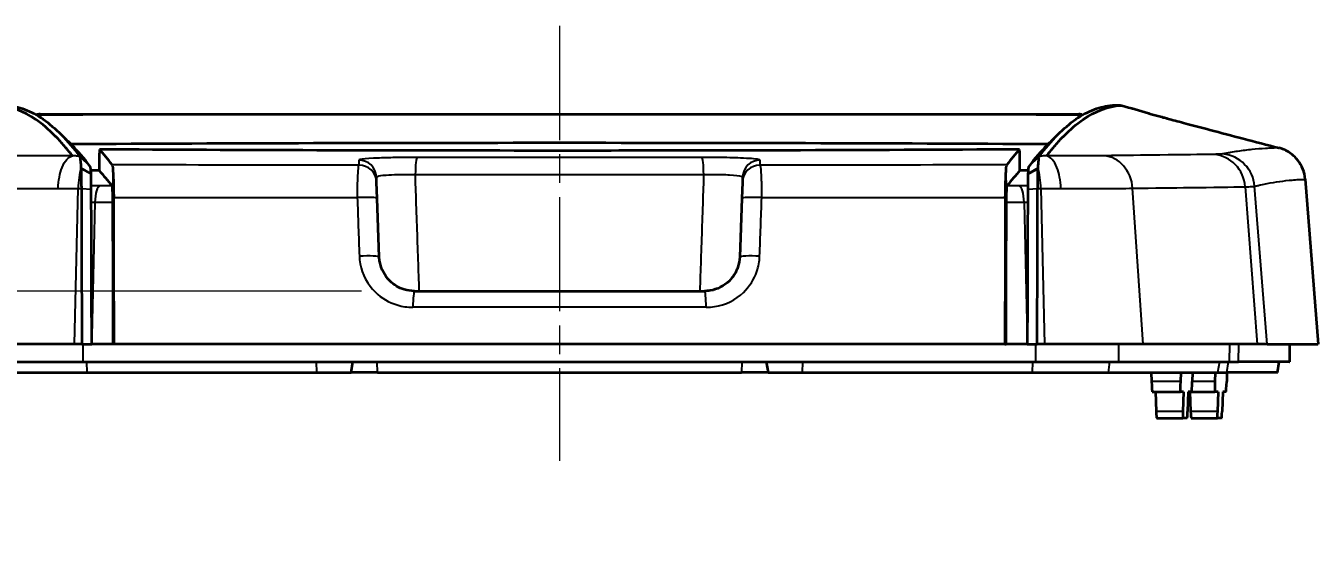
# Model space of a CAD drawing. Header units: millimetres. Extents: x 0 to 1594, y 0 to 281.
# Drawn here: x 898.72 to 935.31, y 106.17 to 120.97 of the extents above; entities that cross this region are included whole.
import ezdxf

# ---------------------------------------------------------------- set-up
doc = ezdxf.new("R2010")
doc.units = ezdxf.units.MM
doc.linetypes.add('CHAIN', pattern=[0.3543, 0.2362, -0.0295, 0.0591, -0.0295])
doc.layers.get('Defpoints').update_dxf_attribs({"lineweight": 25})
doc.layers.add('Centerline (ISO)', color=7, linetype='Continuous', lineweight=18, true_color=0x80ffff)
for name, color, linetype, lineweight in [('Dimension (ISO)', 7, 'Continuous', 18), ('Visible (ISO)', 7, 'Continuous', 35), ('Visible Narrow (ISO)', 7, 'Continuous', 25)]:
    doc.layers.add(name, color=color, linetype=linetype, lineweight=lineweight)
doc.styles.add('Note Text (TK)', font='')
doc.styles.get('Note Text (TK)').set_extended_font_data('MS PGothic')
doc.dimstyles.new('Default - Method 1b (TK)', dxfattribs={"dimtxt": 2.5, "dimasz": 2.5, "dimexe": 1, "dimexo": 1.5, "dimgap": 1, "dimtad": 1, "dimtoh": 1, "dimrnd": 1e-08, "dimdsep": 46, "dimtxsty": 'Note Text (TK)', "dimcen": 0.09, "dimdle": 5, "dimclrd": 100, "dimclre": 100, "dimclrt": 7, "dimadec": 1, "dimazin": 1, "dimtfac": 1, "dimtmove": 0, "dimatfit": 3, "dimfxl": 0, "dimtolj": 1, "dimlwd": -1, "dimlwe": -1, "dimarcsym": 0})

# ---------------------------------------------------------------- blocks, each defined once
blk = doc.blocks.new('*D99')
at = {"layer": 'Defpoints', "color": 0, "transparency": 16777216}
for p in [(880.828, 113.47), (909.723, 113.47), (893.507, 111.17)]:
    blk.add_point(p, dxfattribs=at)
at = {"layer": 'Dimension (ISO)', "color": 100, "transparency": 16777216}
for p, q in [((880.828, 115.97), (880.828, 118.47)), ((908.223, 113.47), (879.828, 113.47)), ((880.828, 111.17), (880.828, 113.47)), ((892.007, 111.17), (879.828, 111.17)), ((880.828, 108.67), (880.828, 106.17))]:
    blk.add_line(p, q, dxfattribs=at)
for points in [[(880.411, 115.97), (881.244, 115.97), (880.828, 113.47)], [(880.411, 108.67), (881.244, 108.67), (880.828, 111.17)]]:
    blk.add_solid(points, dxfattribs=at)
at = {"layer": 'Dimension (ISO)', "color": 7, "transparency": 16777216, "insert": (878.578, 110.317), "char_height": 2.5, "attachment_point": 4, "rotation": 90, "style": 'Note Text (TK)'}
blk.add_mtext('\\A1;2.3', dxfattribs=at)

msp = doc.modelspace()

# ---------------------------------------------------------------- linework, layer by layer
at = {"layer": 'Centerline (ISO)', "linetype": 'CHAIN', "ltscale": 13.667751}
msp.add_line((913.8276, 120.9702), (913.8276, 108.6702), dxfattribs=at)
at = {"layer": 'Visible (ISO)'}
for p, q in [((929.7137, 118.7202), (929.4853, 118.7202)), ((929.7137, 118.7202), (929.7519, 118.7202)), ((899.0427, 118.4702), (899.0873, 118.4702)), ((899.0873, 118.4702), (902.9959, 118.4702)), ((899.1366, 118.377), (899.1373, 118.4664)), ((902.9959, 118.4702), (924.6593, 118.4702)), ((924.6593, 118.4702), (928.5679, 118.4702)), ((928.518, 118.4664), (928.5186, 118.377)), ((928.5679, 118.4702), (928.6125, 118.4702)), ((908.6502, 116.5511), (908.6452, 116.6932)), ((908.6663, 116.0909), (908.6502, 116.5511)), ((919.005, 116.5511), (918.989, 116.0909)), ((919.01, 116.6932), (919.005, 116.5511)), ((934.9389, 116.6298), (935.3057, 111.9702)), ((908.7241, 114.4353), (908.6663, 116.0909)), ((918.989, 116.0909), (918.9312, 114.4353)), ((909.7235, 113.4702), (917.9318, 113.4702)), ((900.0964, 111.9702), (897.302, 111.9702)), ((900.3038, 111.9702), (900.0964, 111.9702)), ((900.3038, 111.9702), (900.585, 111.9702)), ((901.1864, 111.9702), (900.585, 111.9702)), ((901.2187, 111.9702), (901.1864, 111.9702)), ((926.4365, 111.9702), (901.2187, 111.9702)), ((926.4365, 111.9702), (926.4689, 111.9702)), ((927.0702, 111.9702), (926.4689, 111.9702)), ((927.0702, 111.9702), (927.3514, 111.9702)), ((927.5588, 111.9702), (927.3514, 111.9702)), ((930.3533, 111.9702), (927.5588, 111.9702)), ((933.5798, 111.9702), (930.3533, 111.9702)), ((933.8585, 111.9702), (933.5798, 111.9702)), ((933.8585, 111.9702), (935.3001, 111.9702)), ((934.5013, 111.4702), (934.5057, 111.9702)), ((935.3057, 111.9702), (935.3001, 111.9702)), ((897.9969, 111.4702), (900.3418, 111.4702)), ((900.3418, 111.4702), (927.3134, 111.4702)), ((907.9247, 111.1702), (907.9776, 111.4702)), ((919.6776, 111.4702), (919.7305, 111.1702)), ((927.3134, 111.4702), (929.6583, 111.4702)), ((929.6583, 111.4702), (932.7983, 111.4702)), ((932.7983, 111.4702), (933.0546, 111.4702)), ((934.4962, 111.4702), (933.0546, 111.4702)), ((934.1528, 111.1702), (934.2057, 111.4702)), ((934.4962, 111.4702), (934.5013, 111.4702)), ((898.2981, 111.1702), (900.4482, 111.1702)), ((900.4482, 111.1702), (906.9446, 111.1702)), ((906.9446, 111.1702), (907.9247, 111.1702)), ((908.6716, 111.1702), (907.9247, 111.1702)), ((908.6716, 111.1702), (918.9836, 111.1702)), ((919.7305, 111.1702), (918.9836, 111.1702)), ((919.7305, 111.1702), (920.7106, 111.1702)), ((920.7106, 111.1702), (927.207, 111.1702)), ((927.207, 111.1702), (929.3571, 111.1702)), ((929.3571, 111.1702), (932.4597, 111.1702)), ((930.5809, 111.1702), (930.5903, 110.9097)), ((931.4154, 111.1702), (931.4066, 110.9097)), ((931.7498, 111.1702), (931.7404, 110.9097)), ((932.3906, 111.1702), (932.3818, 110.9097)), ((932.4597, 111.1702), (932.7062, 111.1702)), ((934.1479, 111.1702), (932.7062, 111.1702)), ((932.725, 111.1702), (932.7156, 110.9097)), ((934.1479, 111.1702), (934.1528, 111.1702)), ((930.6104, 110.6202), (931.4065, 110.6202)), ((930.7007, 110.6202), (930.7208, 110.0632)), ((931.4968, 110.6202), (931.4065, 110.6202)), ((931.4968, 110.6202), (931.478, 110.0632)), ((931.63, 110.6202), (931.61, 110.0632)), ((931.7203, 110.6202), (931.63, 110.6202)), ((931.6759, 110.6202), (931.696, 110.0632)), ((931.7203, 110.6202), (932.3817, 110.6202)), ((932.472, 110.6202), (932.3817, 110.6202)), ((932.472, 110.6202), (932.4532, 110.0632)), ((932.6053, 110.6202), (932.5852, 110.0632)), ((932.6956, 110.6202), (932.6053, 110.6202)), ((930.7342, 109.8702), (931.4779, 109.8702)), ((931.5966, 109.8702), (931.4779, 109.8702)), ((931.7094, 109.8702), (932.4531, 109.8702)), ((932.5718, 109.8702), (932.4531, 109.8702))]:
    msp.add_line(p, q, dxfattribs=at)
for centre, major_axis, ratio, start_param, end_param in [((913.8276, 116.6405), (-52.9808, 0), 0.019201, 4.4482851, 4.9764928), ((930.6, 110.9202), (0.0105, -0.3), 0.0332743, 4.746133, 6.2820227), ((931.417, 110.9202), (-0.0105, -0.3), 0.0332743, 4.7484582, 6.2843479), ((931.7308, 110.9202), (-0.0105, -0.3), 0.0332743, 0.0011626, 1.5370523), ((932.3922, 110.9202), (-0.0105, -0.3), 0.0332743, 4.7484582, 6.2843479), ((932.706, 110.9202), (-0.0105, -0.3), 0.0332743, 0.0011626, 1.5370523), ((930.7272, 110.0702), (0.007, -0.2), 0.0332743, 4.746133, 6.2820227), ((931.4849, 110.0702), (-0.007, -0.2), 0.0332743, 4.7484582, 6.2843479), ((931.6035, 110.0702), (-0.007, -0.2), 0.0332743, 0.0011626, 1.5370523), ((931.7024, 110.0702), (0.007, -0.2), 0.0332743, 4.746133, 6.2820227), ((932.4601, 110.0702), (-0.007, -0.2), 0.0332743, 4.7484582, 6.2843479), ((932.5788, 110.0702), (-0.007, -0.2), 0.0332743, 0.0011626, 1.5370523)]:
    msp.add_ellipse(centre, major_axis=major_axis, ratio=ratio, start_param=start_param, end_param=end_param, dxfattribs=at)
for points, knots in [([(900.0387, 117.2902), (899.9941, 117.348), (899.9493, 117.4038), (899.8851, 117.4821), (899.8655, 117.5057), (899.7671, 117.6227), (899.6894, 117.7103), (899.5888, 117.8156), (899.5662, 117.8387), (899.3635, 118.042), (899.1839, 118.1944), (898.6374, 118.5727), (898.2951, 118.6994), (897.9419, 118.7202)], [0.1156934, 0.1156934, 0.1156934, 0.1156934, 0.4719989, 0.4719989, 0.629162, 0.629162, 1.261938, 1.261938, 1.4447717, 1.4447717, 2.9147942, 2.9147942, 5.9313922, 5.9313922, 5.9313922, 5.9313922]), ([(898.17, 118.7202), (898.3431, 118.7097), (898.5162, 118.6718), (898.8624, 118.5413), (899.0355, 118.4487), (899.2085, 118.3288), (899.3813, 118.209), (899.554, 118.062), (899.8979, 117.7149), (900.0691, 117.5153), (900.2403, 117.289)], [-5.6883066, -5.6883066, -5.6883066, -5.6883066, -4.2834664, -4.2834664, -2.8786262, -2.8786262, -2.8786262, -1.4762002, -1.4762002, -0.085629, -0.085629, -0.085629, -0.085629]), ([(927.4149, 117.289), (927.5861, 117.5153), (927.7573, 117.7149), (928.1012, 118.062), (928.274, 118.209), (928.4467, 118.3288), (928.6198, 118.4487), (928.7929, 118.5413), (929.1379, 118.6714), (929.3098, 118.7092), (929.4829, 118.7201), (929.4841, 118.7201), (929.4853, 118.7202)], [-5.6545448, -5.6545448, -5.6545448, -5.6545448, -4.2639783, -4.2639783, -2.8615572, -2.8615572, -2.8615572, -1.4567218, -1.4567218, -0.0614944, -0.0614944, -0.0518864, -0.0518864, -0.0518864, -0.0518864]), ([(927.6165, 117.2902), (927.6611, 117.348), (927.7059, 117.4038), (927.7701, 117.4821), (927.7897, 117.5057), (927.8881, 117.6227), (927.9658, 117.7103), (928.0665, 117.8156), (928.089, 117.8387), (928.2917, 118.042), (928.4713, 118.1944), (929.0178, 118.5727), (929.3601, 118.6994), (929.7133, 118.7202)], [-5.3671448, -5.3671448, -5.3671448, -5.3671448, -5.041829, -5.041829, -4.8983352, -4.8983352, -4.320595, -4.320595, -4.1536633, -4.1536633, -2.8114963, -2.8114963, -0.0572676, -0.0572676, -0.0572676, -0.0572676]), ([(930.7654, 118.4254), (930.8114, 118.4125), (930.8624, 118.3984), (930.9409, 118.3769), (930.9631, 118.3709), (930.9906, 118.3635), (930.995, 118.3623), (931.0019, 118.3604), (931.0044, 118.3597), (931.0075, 118.3589), (931.0081, 118.3587), (931.0089, 118.3585), (931.009, 118.3585), (931.0293, 118.353), (931.0967, 118.3348), (931.2869, 118.2838), (931.452, 118.2398), (931.8194, 118.1424), (932.0263, 118.0878), (932.547, 117.9506), (932.8672, 117.8666), (933.522, 117.6949), (933.8587, 117.6068), (934.1949, 117.5189)], [0, 0, 0, 0, 0.06186316, 0.06186316, 0.08505523, 0.08505523, 0.08940345, 0.08940345, 0.09185416, 0.09185416, 0.09246684, 0.09246684, 0.09262001, 0.09262001, 0.11224913, 0.11224913, 0.17171649, 0.17171649, 0.2380519, 0.2380519, 0.3372007, 0.3372007, 0.44145051, 0.44145051, 0.44145051, 0.44145051]), ([(900.5421, 116.9944), (900.371, 117.22), (900.1999, 117.419), (900.0156, 117.6043), (900.0026, 117.6173), (899.9895, 117.6302)], [0.085629, 0.085629, 0.085629, 0.085629, 1.4762002, 1.4762002, 1.5822803, 1.5822803, 1.5822803, 1.5822803]), ([(900.8008, 117.4772), (900.7998, 117.3772), (900.7987, 117.2774), (900.7967, 117.0777), (900.7957, 116.9777), (900.7946, 116.8777)], [-0.060067346, -0.060067346, -0.060067346, -0.060067346, -0.030039325, -0.030039325, 0, 0, 0, 0]), ([(926.8544, 117.4772), (924.7147, 117.4638), (922.4928, 117.4544), (917.9558, 117.4423), (915.6524, 117.4396), (909.042, 117.4409), (904.7872, 117.4522), (900.8008, 117.4772)], [-2.6921121, -2.6921121, -2.6921121, -2.6921121, -1.9989849, -1.9989849, -1.3070956, -1.3070956, -0.0156897, -0.0156897, -0.0156897, -0.0156897]), ([(926.8606, 116.8777), (926.8596, 116.9776), (926.8585, 117.0775), (926.8565, 117.2775), (926.8555, 117.3775), (926.8544, 117.4772)], [-0.059987878, -0.059987878, -0.059987878, -0.059987878, -0.029984892, -0.029984892, -0.000029507, -0.000029507, -0.000029507, -0.000029507]), ([(927.6657, 117.6302), (927.6527, 117.6173), (927.6396, 117.6043), (927.4553, 117.419), (927.2842, 117.22), (927.1131, 116.9944)], [4.1578996, 4.1578996, 4.1578996, 4.1578996, 4.2639783, 4.2639783, 5.6545448, 5.6545448, 5.6545448, 5.6545448]), ([(934.9389, 116.6298), (934.9306, 116.7362), (934.9051, 116.8347), (934.8337, 117.0165), (934.7859, 117.0931), (934.6771, 117.2377), (934.6192, 117.2898), (934.4891, 117.3952), (934.4339, 117.4233), (934.3454, 117.4679), (934.314, 117.48), (934.2635, 117.4987), (934.2447, 117.5046), (934.2155, 117.5134), (934.2045, 117.5164), (934.1949, 117.5189)], [-0.0287683171, -0.0287683171, -0.0287683171, -0.0287683171, -0.0284135845, -0.0284135845, -0.0279865656, -0.0279865656, -0.0273740674, -0.0273740674, -0.0263110529, -0.0263110529, -0.0251605797, -0.0251605797, -0.0240101065, -0.0240101065, -0.023015951, -0.023015951, -0.023015951, -0.023015951]), ([(900.2403, 117.289), (900.241, 117.288), (900.2418, 117.2866), (900.2433, 117.2827), (900.244, 117.2802), (900.2448, 117.2773)], [-0.085628992, -0.085628992, -0.085628992, -0.085628992, -0.079701646, -0.079701646, -0.073774299, -0.073774299, -0.073774299, -0.073774299]), ([(900.2448, 117.2773), (900.2507, 117.2558), (900.2575, 117.2079), (900.2694, 117.0876), (900.2744, 117.0261), (900.2791, 116.956)], [-0.075238386, -0.075238386, -0.075238386, -0.075238386, -0.031515365, -0.031515365, -0.000126972, -0.000126972, -0.000126972, -0.000126972]), ([(927.3761, 116.956), (927.3817, 117.0394), (927.3878, 117.1106), (927.3996, 117.2206), (927.4053, 117.2587), (927.4104, 117.2773)], [-0.075182274, -0.075182274, -0.075182274, -0.075182274, -0.037805229, -0.037805229, 0, 0, 0, 0]), ([(927.4104, 117.2773), (927.4112, 117.2802), (927.412, 117.2827), (927.4135, 117.2866), (927.4142, 117.288), (927.4149, 117.289)], [-5.666399424, -5.666399424, -5.666399424, -5.666399424, -5.660472097, -5.660472097, -5.65454477, -5.65454477, -5.65454477, -5.65454477]), ([(900.2783, 116.9325), (900.2793, 116.9065), (900.2802, 116.8795), (900.2826, 116.8088), (900.2839, 116.7639), (900.2851, 116.7173), (900.2865, 116.661), (900.2877, 116.6023), (900.2895, 116.4854), (900.2901, 116.4271), (900.2905, 116.368)], [-0.069823221, -0.069823221, -0.069823221, -0.069823221, -0.058586767, -0.058586767, -0.041416822, -0.041416822, -0.041416822, -0.020708411, -0.020708411, -0.000954175, -0.000954175, -0.000954175, -0.000954175]), ([(900.5465, 116.9886), (900.5458, 116.9896), (900.5451, 116.9906), (900.5436, 116.9925), (900.5429, 116.9935), (900.5421, 116.9944)], [0.073774299, 0.073774299, 0.073774299, 0.073774299, 0.079701646, 0.079701646, 0.085628992, 0.085628992, 0.085628992, 0.085628992]), ([(900.5664, 116.7883), (900.5639, 116.8379), (900.5612, 116.8799), (900.5546, 116.9573), (900.5505, 116.9834), (900.5465, 116.9886)], [0.000126972, 0.000126972, 0.000126972, 0.000126972, 0.031515365, 0.031515365, 0.075238386, 0.075238386, 0.075238386, 0.075238386]), ([(900.5672, 116.7709), (900.5672, 116.7709), (900.5672, 116.771), (900.5672, 116.771), (900.5669, 116.7769), (900.5666, 116.7827), (900.5664, 116.7883)], [-0.0034935996, -0.0034935996, -0.0034935996, -0.0034935996, -0.0034592119, -0.0034592119, -0.0034592119, 0.0001267819, 0.0001267819, 0.0001267819, 0.0001267819]), ([(900.5715, 116.3494), (900.5713, 116.3942), (900.5711, 116.4384), (900.5705, 116.5266), (900.5701, 116.5707), (900.5696, 116.6125), (900.5692, 116.6471), (900.5687, 116.6801), (900.5679, 116.7318), (900.5675, 116.7516), (900.5672, 116.7705)], [0.000954175, 0.000954175, 0.000954175, 0.000954175, 0.020708411, 0.020708411, 0.041416822, 0.041416822, 0.041416822, 0.058586767, 0.058586767, 0.070008116, 0.070008116, 0.070008116, 0.070008116]), ([(901.1654, 117.0364), (901.17, 117.0305), (901.1743, 117.0043), (901.1807, 116.9278), (901.1831, 116.8884), (901.1852, 116.8411)], [0, 0, 0, 0, 0.036855551, 0.036855551, 0.061609464, 0.061609464, 0.061609464, 0.061609464]), ([(901.1852, 116.8411), (901.1857, 116.8345), (901.1862, 116.8276), (901.1921, 116.7394), (901.1966, 116.638), (901.2017, 116.4591), (901.2031, 116.3934), (901.2052, 116.2571), (901.2058, 116.187), (901.206, 116.116)], [0.039646009, 0.039646009, 0.039646009, 0.039646009, 0.043144553, 0.043144553, 0.083840994, 0.083840994, 0.105415164, 0.105415164, 0.126843213, 0.126843213, 0.126843213, 0.126843213]), ([(926.4492, 116.116), (926.4496, 116.2392), (926.4512, 116.3588), (926.4567, 116.5836), (926.4607, 116.6853), (926.4669, 116.7954), (926.4684, 116.8191), (926.47, 116.8411)], [0, 0, 0, 0, 0.037084165, 0.037084165, 0.075554789, 0.075554789, 0.087088956, 0.087088956, 0.087088956, 0.087088956]), ([(926.47, 116.8411), (926.4721, 116.8884), (926.4745, 116.9278), (926.481, 117.0043), (926.4853, 117.0305), (926.4898, 117.0364)], [0.01161454, 0.01161454, 0.01161454, 0.01161454, 0.036346426, 0.036346426, 0.07316926, 0.07316926, 0.07316926, 0.07316926]), ([(927.0881, 116.7706), (927.0878, 116.7577), (927.0875, 116.7443), (927.0867, 116.694), (927.0861, 116.6546), (927.0856, 116.6128), (927.0852, 116.5721), (927.0848, 116.5295), (927.0843, 116.4636), (927.0842, 116.4416), (927.0839, 116.3962), (927.0838, 116.3729), (927.0837, 116.3494)], [0.056067247, 0.056067247, 0.056067247, 0.056067247, 0.063959354, 0.063959354, 0.084688928, 0.084688928, 0.084688928, 0.104864016, 0.104864016, 0.114828096, 0.114828096, 0.125192308, 0.125192308, 0.125192308, 0.125192308]), ([(927.1087, 116.9886), (927.1053, 116.9841), (927.1018, 116.9641), (927.095, 116.8955), (927.0918, 116.8473), (927.0889, 116.7883)], [0, 0, 0, 0, 0.037805229, 0.037805229, 0.075182274, 0.075182274, 0.075182274, 0.075182274]), ([(927.1131, 116.9944), (927.1123, 116.9935), (927.1116, 116.9925), (927.1102, 116.9906), (927.1094, 116.9896), (927.1087, 116.9886)], [5.65454477, 5.65454477, 5.65454477, 5.65454477, 5.660472097, 5.660472097, 5.666399424, 5.666399424, 5.666399424, 5.666399424]), ([(927.3648, 116.368), (927.365, 116.399), (927.3652, 116.4297), (927.3659, 116.4896), (927.3663, 116.5188), (927.3676, 116.6061), (927.3688, 116.663), (927.3702, 116.7178), (927.3716, 116.774), (927.3732, 116.8277), (927.3756, 116.8967), (927.3763, 116.9148), (927.3769, 116.9325)], [-0.125192308, -0.125192308, -0.125192308, -0.125192308, -0.114828096, -0.114828096, -0.104864016, -0.104864016, -0.084688928, -0.084688928, -0.084688928, -0.063959354, -0.063959354, -0.056285228, -0.056285228, -0.056285228, -0.056285228]), ([(900.2905, 116.368), (900.2905, 116.3666), (900.2905, 116.3652), (900.2905, 116.3623), (900.2905, 116.3609), (900.2905, 116.3595)], [-0.00095417505, -0.00095417505, -0.00095417505, -0.00095417505, -0.00047708752, -0.00047708752, 0, 0, 0, 0]), ([(900.2905, 116.3595), (900.2915, 116.0175), (900.2926, 115.6755), (900.2948, 114.9426), (900.296, 114.5517), (900.2972, 114.1608), (900.2983, 113.7944), (900.2994, 113.4279), (900.3016, 112.6977), (900.3027, 112.3339), (900.3038, 111.9702)], [0.23232449, 0.23232449, 0.23232449, 0.23232449, 0.33514484, 0.33514484, 0.45263594, 0.45263594, 0.45263594, 0.56279167, 0.56279167, 0.67211988, 0.67211988, 0.67211988, 0.67211988]), ([(900.5715, 116.3429), (900.5715, 116.344), (900.5715, 116.345), (900.5715, 116.3472), (900.5715, 116.3483), (900.5715, 116.3494)], [0, 0, 0, 0, 0.00047708752, 0.00047708752, 0.00095417505, 0.00095417505, 0.00095417505, 0.00095417505]), ([(901.1556, 116.4417), (901.1582, 116.4381), (901.1608, 116.4206), (901.165, 116.3597), (901.1668, 116.318), (901.1681, 116.2655), (901.1681, 116.2648), (901.1681, 116.2642)], [0, 0, 0, 0, 0.021745792, 0.021745792, 0.042665061, 0.042665061, 0.042922918, 0.042922918, 0.042922918, 0.042922918]), ([(926.4871, 116.2642), (926.4875, 116.2798), (926.4879, 116.2946), (926.4897, 116.3486), (926.4914, 116.3804), (926.4953, 116.4257), (926.4974, 116.4387), (926.4997, 116.4417)], [0.031434171, 0.031434171, 0.031434171, 0.031434171, 0.037725816, 0.037725816, 0.055887918, 0.055887918, 0.074232563, 0.074232563, 0.074232563, 0.074232563]), ([(927.0837, 116.3494), (927.0837, 116.3483), (927.0837, 116.3472), (927.0837, 116.345), (927.0837, 116.344), (927.0837, 116.3429)], [0.12519230833, 0.12519230833, 0.12519230833, 0.12519230833, 0.12567019281, 0.12567019281, 0.1261480773, 0.1261480773, 0.1261480773, 0.1261480773]), ([(927.3514, 111.9702), (927.3514, 111.9758), (927.3515, 111.9813), (927.3526, 112.3464), (927.3537, 112.7052), (927.3558, 113.4302), (927.357, 113.7964), (927.3581, 114.1625), (927.3592, 114.5454), (927.3604, 114.9282), (927.3626, 115.6608), (927.3637, 116.0102), (927.3647, 116.3595)], [0.00532719, 0.00532719, 0.00532719, 0.00532719, 0.00699889, 0.00699889, 0.11526825, 0.11526825, 0.22603826, 0.22603826, 0.22603826, 0.34189849, 0.34189849, 0.44757829, 0.44757829, 0.44757829, 0.44757829]), ([(927.3647, 116.3595), (927.3647, 116.3609), (927.3647, 116.3623), (927.3647, 116.3652), (927.3648, 116.3666), (927.3648, 116.368)], [-0.1261480773, -0.1261480773, -0.1261480773, -0.1261480773, -0.12567019281, -0.12567019281, -0.12519230833, -0.12519230833, -0.12519230833, -0.12519230833]), ([(900.585, 111.9702), (900.5839, 112.3284), (900.5828, 112.6866), (900.5805, 113.4112), (900.5794, 113.7777), (900.5783, 114.1442), (900.5771, 114.5351), (900.5759, 114.926), (900.5736, 115.6589), (900.5726, 116.0009), (900.5715, 116.3429)], [-0.67045117, -0.67045117, -0.67045117, -0.67045117, -0.56279167, -0.56279167, -0.45263594, -0.45263594, -0.45263594, -0.33514484, -0.33514484, -0.23232449, -0.23232449, -0.23232449, -0.23232449]), ([(901.1681, 116.2642), (901.1699, 116.2249), (901.1713, 116.1805), (901.1733, 116.0844), (901.1739, 116.0335), (901.174, 115.9814)], [0.043120776, 0.043120776, 0.043120776, 0.043120776, 0.058930793, 0.058930793, 0.074643107, 0.074643107, 0.074643107, 0.074643107]), ([(901.174, 115.9814), (901.1746, 115.7911), (901.1752, 115.6008), (901.1793, 114.2637), (901.1828, 113.1169), (901.1864, 111.9702)], [0.26440529, 0.26440529, 0.26440529, 0.26440529, 0.32169913, 0.32169913, 0.66690524, 0.66690524, 0.66690524, 0.66690524]), ([(901.2187, 111.9702), (901.2157, 112.9749), (901.2126, 113.9797), (901.2083, 115.3616), (901.2072, 115.7388), (901.206, 116.116)], [0, 0, 0, 0, 0.30245462, 0.30245462, 0.41599842, 0.41599842, 0.41599842, 0.41599842]), ([(926.4492, 116.116), (926.448, 115.7314), (926.4468, 115.3468), (926.4426, 113.9649), (926.4395, 112.9675), (926.4365, 111.9702)], [0.18891145, 0.18891145, 0.18891145, 0.18891145, 0.30468792, 0.30468792, 0.60490983, 0.60490983, 0.60490983, 0.60490983]), ([(926.4689, 111.9702), (926.4721, 113.0403), (926.4754, 114.1103), (926.4795, 115.4474), (926.4804, 115.7144), (926.4812, 115.9814)], [0, 0, 0, 0, 0.32212149, 0.32212149, 0.40250035, 0.40250035, 0.40250035, 0.40250035]), ([(926.4812, 115.9814), (926.4814, 116.0429), (926.4822, 116.1026), (926.4845, 116.1963), (926.4857, 116.232), (926.4871, 116.2642)], [0, 0, 0, 0, 0.018501692, 0.018501692, 0.031486223, 0.031486223, 0.031486223, 0.031486223]), ([(927.0837, 116.3429), (927.0826, 115.9936), (927.0816, 115.6442), (927.0793, 114.9116), (927.0781, 114.5287), (927.0769, 114.1458), (927.0758, 113.7797), (927.0747, 113.4135), (927.0725, 112.6885), (927.0713, 112.3298), (927.0702, 111.9702)], [-0.44757829, -0.44757829, -0.44757829, -0.44757829, -0.34189849, -0.34189849, -0.22603826, -0.22603826, -0.22603826, -0.11526825, -0.11526825, -0.00699889, -0.00699889, -0.00699889, -0.00699889]), ([(909.7235, 113.4702), (909.6239, 113.4702), (909.5245, 113.4852), (909.2778, 113.561), (909.1378, 113.6443), (908.8771, 113.8991), (908.7758, 114.0898), (908.7308, 114.3403), (908.7257, 114.3877), (908.7241, 114.4353)], [-0.23209208, -0.23209208, -0.23209208, -0.23209208, -0.18709551, -0.18709551, -0.11510099, -0.11510099, -0.02150812, -0.02150812, 0, 0, 0, 0]), ([(918.9312, 114.4353), (918.9277, 114.3369), (918.9096, 114.2391), (918.827, 113.9977), (918.7406, 113.8617), (918.4822, 113.6108), (918.2918, 113.5152), (918.0378, 113.4744), (917.9848, 113.4702), (917.9318, 113.4702)], [-0.23209208, -0.23209208, -0.23209208, -0.23209208, -0.18761986, -0.18761986, -0.11646431, -0.11646431, -0.02396209, -0.02396209, 0, 0, 0, 0])]:
    msp.add_open_spline(points, degree=3, knots=knots, dxfattribs=at)
for points in [[(929.7133, 118.7202), (929.7134, 118.7202), (929.7136, 118.7202), (929.7137, 118.7202)], [(929.7519, 118.7202), (930.0011, 118.647), (930.2503, 118.5738), (930.4996, 118.5006)], [(899.0427, 118.4702), (899.036, 118.4637), (899.0293, 118.456), (899.0225, 118.4471)], [(899.1373, 118.4664), (899.1206, 118.4679), (899.104, 118.4692), (899.0873, 118.4702)], [(899.1373, 118.4664), (900.4111, 118.4682), (901.6982, 118.4694), (902.9959, 118.4702)], [(924.6593, 118.4702), (925.957, 118.4694), (927.2442, 118.4682), (928.518, 118.4664)], [(928.5679, 118.4702), (928.5513, 118.4692), (928.5346, 118.4679), (928.518, 118.4664)], [(928.6125, 118.4702), (928.6192, 118.4637), (928.626, 118.456), (928.6327, 118.4471)], [(930.4996, 118.5006), (930.5311, 118.4913), (930.568, 118.4807), (930.6133, 118.468)], [(930.6133, 118.468), (930.664, 118.4538), (930.7147, 118.4396), (930.7654, 118.4254)], [(899.6827, 117.9315), (899.785, 117.831), (899.8873, 117.7306), (899.9895, 117.6302)], [(927.6657, 117.6302), (927.768, 117.7306), (927.8702, 117.831), (927.9725, 117.9315)], [(901.1654, 117.0364), (901.0439, 117.1968), (900.9224, 117.3437), (900.8008, 117.4772)], [(926.8544, 117.4772), (926.7329, 117.3437), (926.6113, 117.1968), (926.4898, 117.0364)], [(900.2791, 116.956), (900.2797, 116.9484), (900.2802, 116.9408), (900.2807, 116.933)], [(900.7946, 116.8777), (900.7166, 116.8781), (900.6388, 116.8786), (900.561, 116.8791)], [(900.7946, 116.8777), (900.915, 116.7455), (901.0353, 116.6001), (901.1556, 116.4417)], [(926.8606, 116.8777), (926.7403, 116.7455), (926.62, 116.6001), (926.4997, 116.4417)], [(927.0942, 116.8791), (927.0165, 116.8786), (926.9386, 116.8781), (926.8606, 116.8777)], [(927.0889, 116.7883), (927.0886, 116.7827), (927.0883, 116.7769), (927.088, 116.771)], [(927.3745, 116.933), (927.3751, 116.9407), (927.3756, 116.9484), (927.3761, 116.956)], [(901.1727, 116.419), (901.1712, 116.3674), (901.1696, 116.3158), (901.1681, 116.2642)], [(926.4871, 116.2642), (926.4856, 116.3158), (926.4841, 116.3674), (926.4825, 116.419)]]:
    msp.add_open_spline(points, degree=3, dxfattribs=at)
at = {"layer": 'Visible Narrow (ISO)'}
for p, q in [((899.0427, 118.4702), (899.0424, 118.4355)), ((899.0868, 118.4086), (899.0873, 118.4702)), ((928.5679, 118.4702), (928.5685, 118.4086)), ((928.6128, 118.4355), (928.6125, 118.4702)), ((900.2403, 117.289), (900.5421, 116.9944)), ((900.5465, 116.9886), (900.2448, 117.2773)), ((927.1087, 116.9886), (927.4104, 117.2773)), ((927.1131, 116.9944), (927.4149, 117.289)), ((900.5664, 116.7883), (900.2791, 116.956)), ((927.3761, 116.956), (927.0889, 116.7883)), ((900.0964, 111.9702), (900.202, 116.3681)), ((900.2905, 116.368), (900.5715, 116.3494)), ((900.5715, 116.3429), (900.2905, 116.3595)), ((927.0837, 116.3494), (927.3648, 116.368)), ((927.3647, 116.3595), (927.0837, 116.3429)), ((927.4532, 116.3681), (927.5588, 111.9702)), ((930.3533, 111.9702), (930.0537, 116.3762)), ((933.2397, 116.4188), (933.5798, 111.9702)), ((933.8585, 111.9702), (933.5075, 116.4321)), ((934.9335, 116.6306), (935.3001, 111.9702)), ((900.6733, 115.9818), (900.5843, 112.1915)), ((926.9819, 115.9818), (927.0709, 112.1915)), ((917.9778, 113.0094), (909.6774, 113.0094)), ((900.3418, 111.4702), (900.3405, 111.9702)), ((927.3134, 111.4702), (927.3147, 111.9702)), ((929.6583, 111.4702), (929.662, 111.9702)), ((932.7983, 111.4702), (932.8026, 111.9702)), ((933.0546, 111.4702), (933.0589, 111.9702)), ((934.4962, 111.4702), (934.5006, 111.9702)), ((900.432, 111.4702), (900.4482, 111.1702)), ((906.9363, 111.4702), (906.9446, 111.1702)), ((908.6716, 111.1702), (908.664, 111.4702)), ((918.9912, 111.4702), (918.9836, 111.1702)), ((920.7106, 111.1702), (920.7189, 111.4702)), ((927.2232, 111.4702), (927.207, 111.1702)), ((929.4028, 111.4702), (929.3571, 111.1702)), ((932.5111, 111.4702), (932.4597, 111.1702)), ((932.7591, 111.4702), (932.7062, 111.1702)), ((934.2007, 111.4702), (934.1479, 111.1702)), ((931.4066, 110.9097), (930.5903, 110.9097)), ((932.3818, 110.9097), (931.7404, 110.9097)), ((931.478, 110.0632), (930.7208, 110.0632)), ((932.4532, 110.0632), (931.696, 110.0632))]:
    msp.add_line(p, q, dxfattribs=at)
for centre, major_axis, ratio, start_param, end_param in [((933.9372, 116.5521), (0.1124, 0.9937), 0.9994277, 4.9035152, 6.1397318), ((908.1455, 116.6758), (0.4997, 0.0174), 0.9989478, 0, 1.5414164), ((909.7968, 116.7508), (0.0005, 0.5), 0.1033111, 0.0446386, 1.5359872), ((917.8584, 116.7508), (-0.0005, 0.5), 0.1033111, 4.7471981, 6.2385467), ((919.5097, 116.6758), (-0.4997, 0.0174), 0.9989478, 4.7417689, 6.2831853), ((929.1923, 116.2977), (-0.0167, 0.9999), 0.8643278, 4.7765342, 6.2093716), ((932.2711, 116.3403), (-0.0202, 0.9998), 0.9716559, 4.7712875, 6.1723516), ((932.5112, 116.3536), (-0.3033, 0.9529), 0.9994182, 4.4829344, 5.875489), ((900.5062, 116.2896), (0.0008, 1), 0.3051975, 0.8417372, 1.4925106), ((908.1505, 116.5336), (0.4997, 0.0174), 0.9988321, 0, 1.5419655), ((919.5047, 116.5336), (-0.4997, 0.0174), 0.9988321, 4.7412198, 6.2831853), ((927.149, 116.2896), (-0.0008, 1), 0.3051975, 4.7906747, 5.4414481), ((900.8221, 115.9426), (0.0004, 0.5), 0.2984497, 0.0516383, 1.4925067), ((926.8332, 115.9426), (-0.0004, 0.5), 0.2984497, 4.7906786, 6.231547), ((908.1666, 116.0734), (0.4997, 0.0174), 0.0835243, 0, 1.6960617), ((919.4887, 116.0734), (-0.4997, 0.0174), 0.0835243, 4.5871236, 6.2831853), ((908.2244, 114.4179), (0.4997, 0.0174), 0.0834477, 0, 1.6943731), ((919.4309, 114.4179), (-0.4997, 0.0174), 0.0834477, 4.5888122, 6.2831853), ((909.7235, 112.9702), (0, 0.5), 0.0923948, 0, 1.4922565), ((917.9318, 112.9702), (0, 0.5), 0.0923948, 4.7909288, 6.2831853)]:
    msp.add_ellipse(centre, major_axis=major_axis, ratio=ratio, start_param=start_param, end_param=end_param, dxfattribs=at)
for points in [[(929.7133, 118.7202), (930.0133, 118.6361), (930.3133, 118.5521), (930.6133, 118.468)], [(934.1949, 117.5189), (934.1944, 117.519), (934.1929, 117.5192), (934.1904, 117.5195)], [(901.1852, 116.8411), (901.181, 116.7004), (901.1769, 116.5597), (901.1727, 116.419)], [(926.4825, 116.419), (926.4784, 116.5597), (926.4742, 116.7004), (926.47, 116.8411)], [(934.9335, 116.6306), (934.9371, 116.6302), (934.9389, 116.63), (934.9389, 116.6298)], [(900.5726, 115.9819), (900.6062, 115.9819), (900.6397, 115.9819), (900.6733, 115.9818)], [(926.9819, 115.9818), (927.0155, 115.9819), (927.0491, 115.9819), (927.0826, 115.9819)]]:
    msp.add_open_spline(points, degree=3, dxfattribs=at)
for points, knots in [([(934.1904, 117.5195), (934.176, 117.521), (934.1606, 117.5191), (934.1301, 117.5181), (934.1148, 117.5176), (934.0689, 117.516), (934.0382, 117.5148), (933.9429, 117.5105), (933.878, 117.507), (933.6867, 117.4946), (933.5587, 117.4838), (933.2969, 117.4565), (933.1631, 117.4399), (932.9587, 117.4098), (932.8899, 117.399), (932.7859, 117.3813), (932.7511, 117.3751), (932.6811, 117.3624), (932.6467, 117.3573), (932.6103, 117.3486)], [-4.3273291, -4.3273291, -4.3273291, -4.3273291, -4.1936085, -4.1936085, -4.0598879, -4.0598879, -3.7921176, -3.7921176, -3.2344481, -3.2344481, -2.1636645, -2.1636645, -1.0818323, -1.0818323, -0.5409161, -0.5409161, -0.2704581, -0.2704581, 0, 0, 0, 0]), ([(900.0379, 117.29), (899.6996, 117.2894), (899.3848, 117.2896), (898.8363, 117.2915), (898.6014, 117.293), (898.4158, 117.2959)], [-0.2200099, -0.2200099, -0.2200099, -0.2200099, -0.10901709, -0.10901709, 0, 0, 0, 0]), ([(899.6332, 116.37), (899.6333, 116.3722), (899.6334, 116.3744), (899.6377, 116.485), (899.6494, 116.5911), (899.687, 116.7904), (899.7126, 116.8824), (899.7817, 117.0595), (899.827, 117.138), (899.9277, 117.2501), (899.9823, 117.2827), (900.0379, 117.29)], [-0.14402901, -0.14402901, -0.14402901, -0.14402901, -0.14336021, -0.14336021, -0.11074451, -0.11074451, -0.07812876, -0.07812876, -0.03906422, -0.03906422, 0, 0, 0, 0]), ([(900.0387, 117.2902), (900.0388, 117.2902), (900.0386, 117.2901), (900.0381, 117.29), (900.038, 117.29), (900.0379, 117.29)], [0, 0, 0, 0, 0.000394456, 0.000394456, 0.00047136817, 0.00047136817, 0.00047136817, 0.00047136817]), ([(900.2403, 117.289), (900.2023, 117.2892), (900.1645, 117.2894), (900.0974, 117.2898), (900.068, 117.29), (900.0387, 117.2902)], [-0.025261733, -0.025261733, -0.025261733, -0.025261733, -0.01297618, -0.01297618, -0.003276048, -0.003276048, -0.003276048, -0.003276048]), ([(909.795, 117.2503), (909.6983, 117.2504), (909.6006, 117.25), (909.3489, 117.248), (909.1963, 117.2456), (908.8673, 117.2379), (908.6977, 117.2319), (908.3767, 117.2152), (908.2467, 117.2037), (908.1568, 117.1863), (908.1426, 117.1807), (908.1428, 117.1752)], [0, 0, 0, 0, 0.02914914, 0.02914914, 0.07578776, 0.07578776, 0.13641797, 0.13641797, 0.21523724, 0.21523724, 0.25121954, 0.25121954, 0.25121954, 0.25121954]), ([(908.1428, 117.1752), (908.1435, 117.1521), (908.1443, 117.1288), (908.1459, 117.0813), (908.1467, 117.0573), (908.1475, 117.033)], [-0.30207606, -0.30207606, -0.30207606, -0.30207606, -0.15103803, -0.15103803, 0, 0, 0, 0]), ([(917.8602, 117.2503), (917.1905, 117.2496), (916.519, 117.2492), (915.1742, 117.2485), (914.5009, 117.2484), (913.8276, 117.2484), (913.1543, 117.2484), (912.481, 117.2485), (911.1362, 117.2492), (910.4647, 117.2496), (909.795, 117.2503)], [-0.80760007, -0.80760007, -0.80760007, -0.80760007, -0.60570005, -0.60570005, -0.40380003, -0.40380003, -0.40380003, -0.20190002, -0.20190002, 0, 0, 0, 0]), ([(919.5124, 117.1752), (919.5127, 117.1816), (919.4936, 117.188), (919.3718, 117.2084), (919.1924, 117.2215), (918.7634, 117.239), (918.5406, 117.2446), (918.1597, 117.2495), (918.0088, 117.2504), (917.8602, 117.2503)], [0, 0, 0, 0, 0.0416192, 0.0416192, 0.1347749, 0.1347749, 0.20643314, 0.20643314, 0.25121954, 0.25121954, 0.25121954, 0.25121954]), ([(919.5078, 117.033), (919.5086, 117.0573), (919.5093, 117.0813), (919.5109, 117.1288), (919.5117, 117.1521), (919.5124, 117.1752)], [-0.30207606, -0.30207606, -0.30207606, -0.30207606, -0.15103803, -0.15103803, 0, 0, 0, 0]), ([(927.6165, 117.2902), (927.5558, 117.2898), (927.4943, 117.2894), (927.4264, 117.289), (927.4207, 117.289), (927.4149, 117.289)], [-0.048628674, -0.048628674, -0.048628674, -0.048628674, -0.028499894, -0.028499894, -0.026642988, -0.026642988, -0.026642988, -0.026642988]), ([(927.6174, 117.29), (927.6173, 117.29), (927.6172, 117.29), (927.6166, 117.2901), (927.6165, 117.2902), (927.6165, 117.2902)], [0.45684088872, 0.45684088872, 0.45684088872, 0.45684088872, 0.45694814883, 0.45694814883, 0.45751471025, 0.45751471025, 0.45751471025, 0.45751471025]), ([(929.2394, 117.2959), (929.1454, 117.2945), (929.0381, 117.2934), (928.8026, 117.2917), (928.6743, 117.291), (928.5361, 117.2905), (928.394, 117.29), (928.2417, 117.2898), (927.9337, 117.2896), (927.7781, 117.2897), (927.6174, 117.29)], [-0.22096264, -0.22096264, -0.22096264, -0.22096264, -0.16572198, -0.16572198, -0.11048132, -0.11048132, -0.11048132, -0.0536833, -0.0536833, -0.00095823, -0.00095823, -0.00095823, -0.00095823]), ([(928.022, 116.37), (928.0219, 116.3722), (928.0219, 116.3744), (928.0176, 116.485), (928.0058, 116.5911), (927.9682, 116.7904), (927.9426, 116.8824), (927.8736, 117.0595), (927.8283, 117.138), (927.7275, 117.2501), (927.673, 117.2827), (927.6174, 117.29)], [-0.0006688, -0.0006688, -0.0006688, -0.0006688, 0, 0, 0.03261572, 0.03261572, 0.06523147, 0.06523147, 0.10429603, 0.10429603, 0.14336025, 0.14336025, 0.14336025, 0.14336025]), ([(932.3584, 117.3362), (931.975, 117.3291), (931.4625, 117.3229), (930.3627, 117.3106), (929.8335, 117.3053), (929.2394, 117.2959)], [-0.82696655, -0.82696655, -0.82696655, -0.82696655, -0.34894127, -0.34894127, 0, 0, 0, 0]), ([(932.6103, 117.3486), (932.5983, 117.3457), (932.5713, 117.3433), (932.4872, 117.3392), (932.4298, 117.3375), (932.3584, 117.3362)], [-0.17787956, -0.17787956, -0.17787956, -0.17787956, -0.08893978, -0.08893978, 0, 0, 0, 0]), ([(900.5672, 116.7705), (900.5431, 116.784), (900.519, 116.7975), (900.4709, 116.8246), (900.4468, 116.8381), (900.3986, 116.8651), (900.3746, 116.8786), (900.3264, 116.9056), (900.3024, 116.919), (900.2783, 116.9325)], [0, 0, 0, 0, 0.25, 0.25, 0.5, 0.5, 0.75, 0.75, 1, 1, 1, 1]), ([(908.1475, 117.033), (907.6958, 117.0331), (907.2451, 117.0333), (904.8929, 117.0341), (903.0108, 117.0351), (901.1654, 117.0364)], [-0.71784722, -0.71784722, -0.71784722, -0.71784722, -0.58134514, -0.58134514, -0.00367717, -0.00367717, -0.00367717, -0.00367717]), ([(908.1475, 117.033), (908.1359, 117.0242), (908.1255, 116.9658), (908.1118, 116.7916), (908.1074, 116.695), (908.1026, 116.4972), (908.1015, 116.4023), (908.1015, 116.2408), (908.1019, 116.177), (908.1027, 116.1126)], [-0.072623604, -0.072623604, -0.072623604, -0.072623604, -0.045369475, -0.045369475, -0.025205264, -0.025205264, -0.009694332, -0.009694332, 0, 0, 0, 0]), ([(908.6452, 116.6932), (908.645, 116.7003), (908.6543, 116.7072), (908.7139, 116.7283), (908.8003, 116.7414), (909.014, 116.7586), (909.1269, 116.7642), (909.3461, 116.7699), (909.4478, 116.771), (909.6156, 116.7703), (909.6807, 116.7695), (909.7452, 116.7682)], [-0.25121954, -0.25121954, -0.25121954, -0.25121954, -0.21523724, -0.21523724, -0.13641797, -0.13641797, -0.07578776, -0.07578776, -0.02914914, -0.02914914, 0, 0, 0, 0]), ([(909.7452, 116.7682), (910.4232, 116.7676), (911.103, 116.7671), (912.4644, 116.7665), (913.146, 116.7663), (913.8276, 116.7663), (914.5092, 116.7663), (915.1908, 116.7665), (916.5523, 116.7671), (917.232, 116.7676), (917.91, 116.7682)], [0, 0, 0, 0, 0.20190002, 0.20190002, 0.40380003, 0.40380003, 0.40380003, 0.60570005, 0.60570005, 0.80760007, 0.80760007, 0.80760007, 0.80760007]), ([(909.8573, 113.4702), (909.8473, 113.7635), (909.8373, 114.0569), (909.8274, 114.3502), (909.8054, 114.997), (909.7834, 115.6438), (909.756, 116.4498), (909.7506, 116.609), (909.7452, 116.7682)], [0.30047418, 0.30047418, 0.30047418, 0.30047418, 0.38859335, 0.38859335, 0.38859335, 0.58289002, 0.58289002, 0.63072111, 0.63072111, 0.63072111, 0.63072111]), ([(917.91, 116.7682), (917.9046, 116.6089), (917.8992, 116.4497), (917.8718, 115.6436), (917.8498, 114.9968), (917.8279, 114.35), (917.8179, 114.0567), (917.8079, 113.7635), (917.798, 113.4702)], [-0.63076992, -0.63076992, -0.63076992, -0.63076992, -0.58292663, -0.58292663, -0.38861776, -0.38861776, -0.38861776, -0.30052299, -0.30052299, -0.30052299, -0.30052299]), ([(917.91, 116.7682), (918.0091, 116.7703), (918.1097, 116.771), (918.3636, 116.7696), (918.512, 116.7652), (918.7976, 116.7484), (918.917, 116.7338), (918.9977, 116.7094), (919.0103, 116.7014), (919.01, 116.6932)], [-0.25121954, -0.25121954, -0.25121954, -0.25121954, -0.20643314, -0.20643314, -0.1347749, -0.1347749, -0.0416192, -0.0416192, 0, 0, 0, 0]), ([(926.4898, 117.0364), (924.6444, 117.0351), (922.7623, 117.0341), (920.4101, 117.0333), (919.9594, 117.0331), (919.5078, 117.033)], [-2.57005471, -2.57005471, -2.57005471, -2.57005471, -1.99238675, -1.99238675, -1.85588466, -1.85588466, -1.85588466, -1.85588466]), ([(919.5525, 116.1126), (919.5547, 116.287), (919.5539, 116.4571), (919.5471, 116.7132), (919.5424, 116.8095), (919.5315, 116.9374), (919.5259, 116.9789), (919.516, 117.0202), (919.5119, 117.0298), (919.5078, 117.033)], [-0.072623606, -0.072623606, -0.072623606, -0.072623606, -0.046365197, -0.046365197, -0.025758443, -0.025758443, -0.009907093, -0.009907093, 0, 0, 0, 0]), ([(927.088, 116.771), (927.1119, 116.7845), (927.1358, 116.798), (927.1835, 116.8249), (927.2074, 116.8384), (927.2552, 116.8654), (927.279, 116.8789), (927.3268, 116.9059), (927.3507, 116.9194), (927.3745, 116.933)], [0, 0, 0, 0, 0.25, 0.25, 0.5, 0.5, 0.75, 0.75, 1, 1, 1, 1]), ([(897.6016, 116.3762), (897.8342, 116.3732), (898.1274, 116.3716), (898.8148, 116.3696), (899.2091, 116.3694), (899.6332, 116.37)], [0, 0, 0, 0, 0.10901709, 0.10901709, 0.2195798, 0.2195798, 0.2195798, 0.2195798]), ([(899.6332, 116.37), (899.6683, 116.3698), (899.7036, 116.3696), (899.7894, 116.3692), (899.8402, 116.3689), (899.8913, 116.3688), (899.9424, 116.3686), (899.9938, 116.3684), (900.0975, 116.3682), (900.1496, 116.3681), (900.202, 116.3681)], [0.003825314, 0.003825314, 0.003825314, 0.003825314, 0.01297618, 0.01297618, 0.025952361, 0.025952361, 0.025952361, 0.038928541, 0.038928541, 0.051904721, 0.051904721, 0.051904721, 0.051904721]), ([(900.202, 116.3681), (900.2113, 116.3681), (900.2206, 116.3681), (900.2391, 116.3681), (900.2484, 116.3681), (900.2576, 116.3681), (900.2686, 116.3681), (900.2795, 116.368), (900.2905, 116.368)], [0, 0, 0, 0, 0.0028553585, 0.0028553585, 0.005710717, 0.005710717, 0.005710717, 0.0090778039, 0.0090778039, 0.0090778039, 0.0090778039]), ([(900.8148, 116.4419), (900.7703, 116.442), (900.7258, 116.442), (900.6446, 116.4421), (900.6078, 116.4421), (900.5711, 116.4421)], [0, 0, 0, 0, 0.013972283, 0.013972283, 0.0255425, 0.0255425, 0.0255425, 0.0255425]), ([(901.1556, 116.4417), (901.1275, 116.4417), (901.0995, 116.4417), (901.0429, 116.4418), (901.0144, 116.4418), (900.9858, 116.4418), (900.9573, 116.4418), (900.9288, 116.4418), (900.8718, 116.4419), (900.8433, 116.4419), (900.8148, 116.4419)], [0.000163122, 0.000163122, 0.000163122, 0.000163122, 0.008950578, 0.008950578, 0.017901155, 0.017901155, 0.017901155, 0.026851733, 0.026851733, 0.035802311, 0.035802311, 0.035802311, 0.035802311]), ([(926.8405, 116.4419), (926.7835, 116.4419), (926.7264, 116.4418), (926.6128, 116.4418), (926.5563, 116.4417), (926.4997, 116.4417)], [-0.035802311, -0.035802311, -0.035802311, -0.035802311, -0.017901156, -0.017901156, -0.000163123, -0.000163123, -0.000163123, -0.000163123]), ([(927.0842, 116.4421), (927.0474, 116.4421), (927.0106, 116.4421), (926.9294, 116.442), (926.8849, 116.442), (926.8405, 116.4419)], [0.002402066, 0.002402066, 0.002402066, 0.002402066, 0.013972283, 0.013972283, 0.027944566, 0.027944566, 0.027944566, 0.027944566]), ([(927.3648, 116.368), (927.3757, 116.368), (927.3866, 116.3681), (927.3976, 116.3681), (927.4022, 116.3681), (927.4069, 116.3681), (927.4161, 116.3681), (927.4208, 116.3681), (927.4254, 116.3681), (927.43, 116.3681), (927.4347, 116.3681), (927.4439, 116.3681), (927.4486, 116.3681), (927.4532, 116.3681)], [-0.003367091, -0.003367091, -0.003367091, -0.003367091, 0, 0, 0, 0.0014276782, 0.0014276782, 0.0028553565, 0.0028553565, 0.0028553565, 0.0042830347, 0.0042830347, 0.0057107129, 0.0057107129, 0.0057107129, 0.0057107129]), ([(927.4532, 116.3681), (927.5683, 116.3682), (927.6821, 116.3684), (927.8709, 116.3692), (927.9469, 116.3695), (928.022, 116.37)], [0, 0, 0, 0, 0.028499894, 0.028499894, 0.048079407, 0.048079407, 0.048079407, 0.048079407]), ([(928.022, 116.37), (928.2226, 116.3697), (928.4169, 116.3696), (928.8028, 116.3698), (928.9943, 116.3701), (929.1727, 116.3706), (929.3463, 116.3711), (929.5072, 116.3718), (929.802, 116.3736), (929.9358, 116.3747), (930.0537, 116.3762)], [0.00138833, 0.00138833, 0.00138833, 0.00138833, 0.0536833, 0.0536833, 0.11048132, 0.11048132, 0.11048132, 0.16572198, 0.16572198, 0.22096264, 0.22096264, 0.22096264, 0.22096264]), ([(930.0537, 116.3762), (930.6589, 116.3859), (931.2011, 116.3916), (932.3262, 116.4046), (932.8499, 116.4112), (933.2397, 116.4188)], [0, 0, 0, 0, 0.34894127, 0.34894127, 0.82696655, 0.82696655, 0.82696655, 0.82696655]), ([(933.2397, 116.4188), (933.3178, 116.4202), (933.3795, 116.422), (933.4689, 116.4264), (933.4968, 116.429), (933.5075, 116.4321)], [0, 0, 0, 0, 0.08893978, 0.08893978, 0.17787956, 0.17787956, 0.17787956, 0.17787956]), ([(933.5075, 116.4321), (933.5368, 116.4414), (933.5664, 116.4471), (933.6254, 116.4611), (933.6549, 116.4679), (933.7434, 116.4877), (933.8025, 116.5), (933.98, 116.5345), (934.0986, 116.5541), (934.3351, 116.5868), (934.453, 116.5999), (934.6326, 116.6152), (934.6942, 116.6196), (934.7854, 116.6248), (934.815, 116.6264), (934.8595, 116.6284), (934.8743, 116.629), (934.9039, 116.6301), (934.9186, 116.6323), (934.9335, 116.6306)], [0, 0, 0, 0, 0.2704581, 0.2704581, 0.5409161, 0.5409161, 1.0818323, 1.0818323, 2.1636645, 2.1636645, 3.2344481, 3.2344481, 3.7921176, 3.7921176, 4.0598879, 4.0598879, 4.1936085, 4.1936085, 4.3273291, 4.3273291, 4.3273291, 4.3273291]), ([(900.6733, 115.9818), (900.7021, 115.9818), (900.7309, 115.9818), (900.7886, 115.9817), (900.8174, 115.9817), (900.8462, 115.9817), (900.8751, 115.9817), (900.9039, 115.9816), (900.9616, 115.9816), (900.9905, 115.9816), (901.0194, 115.9816), (901.0709, 115.9815), (901.1225, 115.9815), (901.174, 115.9814)], [-0.035802311, -0.035802311, -0.035802311, -0.035802311, -0.026851733, -0.026851733, -0.017901155, -0.017901155, -0.017901155, -0.008950578, -0.008950578, 0, 0, 0, 0.015973193, 0.015973193, 0.015973193, 0.015973193]), ([(901.206, 116.116), (902.9901, 116.1147), (904.8071, 116.1138), (907.1282, 116.1129), (907.6149, 116.1128), (908.1027, 116.1126)], [0.03583204, 0.03583204, 0.03583204, 0.03583204, 0.58134514, 0.58134514, 0.72560509, 0.72560509, 0.72560509, 0.72560509]), ([(908.1027, 116.1126), (908.1125, 115.8367), (908.1222, 115.5608), (908.1418, 115.0089), (908.1516, 114.733), (908.1613, 114.4571)], [-0.16623559, -0.16623559, -0.16623559, -0.16623559, -0.0831178, -0.0831178, 0, 0, 0, 0]), ([(919.4939, 114.4571), (919.5037, 114.733), (919.5134, 115.0089), (919.533, 115.5608), (919.5428, 115.8367), (919.5525, 116.1126)], [-0.16623559, -0.16623559, -0.16623559, -0.16623559, -0.0831178, -0.0831178, 0, 0, 0, 0]), ([(919.5525, 116.1126), (920.0403, 116.1128), (920.5271, 116.1129), (922.8482, 116.1138), (924.6651, 116.1147), (926.4492, 116.116)], [1.84812679, 1.84812679, 1.84812679, 1.84812679, 1.99238675, 1.99238675, 2.53789985, 2.53789985, 2.53789985, 2.53789985]), ([(926.4812, 115.9814), (926.5328, 115.9815), (926.5843, 115.9815), (926.6359, 115.9816), (926.6936, 115.9816), (926.7513, 115.9816), (926.8667, 115.9817), (926.9243, 115.9818), (926.9819, 115.9818)], [-0.015973192, -0.015973192, -0.015973192, -0.015973192, 0, 0, 0, 0.017901156, 0.017901156, 0.035802311, 0.035802311, 0.035802311, 0.035802311]), ([(908.1613, 114.4571), (908.1639, 114.3857), (908.1716, 114.3145), (908.2398, 113.9388), (908.3936, 113.6527), (908.789, 113.2706), (909.0014, 113.1457), (909.3756, 113.0319), (909.5264, 113.0094), (909.6774, 113.0094)], [0, 0, 0, 0, 0.02150812, 0.02150812, 0.11510099, 0.11510099, 0.18709551, 0.18709551, 0.23209208, 0.23209208, 0.23209208, 0.23209208]), ([(917.9778, 113.0094), (918.0582, 113.0094), (918.1386, 113.0158), (918.524, 113.0769), (918.8127, 113.2204), (919.2048, 113.5967), (919.3358, 113.8006), (919.4612, 114.1628), (919.4887, 114.3095), (919.4939, 114.4571)], [0, 0, 0, 0, 0.02396209, 0.02396209, 0.11646431, 0.11646431, 0.18761986, 0.18761986, 0.23209208, 0.23209208, 0.23209208, 0.23209208])]:
    msp.add_open_spline(points, degree=3, knots=knots, dxfattribs=at)

# ---------------------------------------------------------------- dimensions: what is measured, and where the dimension line sits
at = {"layer": 'Dimension (ISO)', "color": 100, "true_color": 0x00ff3f}
dim = msp.add_linear_dim(base=(880.8276, 113.4702), p1=(893.5074, 111.1702), p2=(909.7235, 113.4702), angle=270, dimstyle='Default - Method 1b (TK)', override={"dimgap": 1, "dimtoh": 0, "dimdec": 2, "dimtol": 0, "dimlim": 0, "dimtp": 0, "dimtm": 0, "dimtdec": 2, "dimtofl": 1, "dimatfit": 1}, dxfattribs=at)
dim.commit()
dim.dimension.update_dxf_attribs({"geometry": '*D99', "text_midpoint": (880.8276, 112.3202), "dimtype": 160})

doc.saveas('drawing.dxf')
